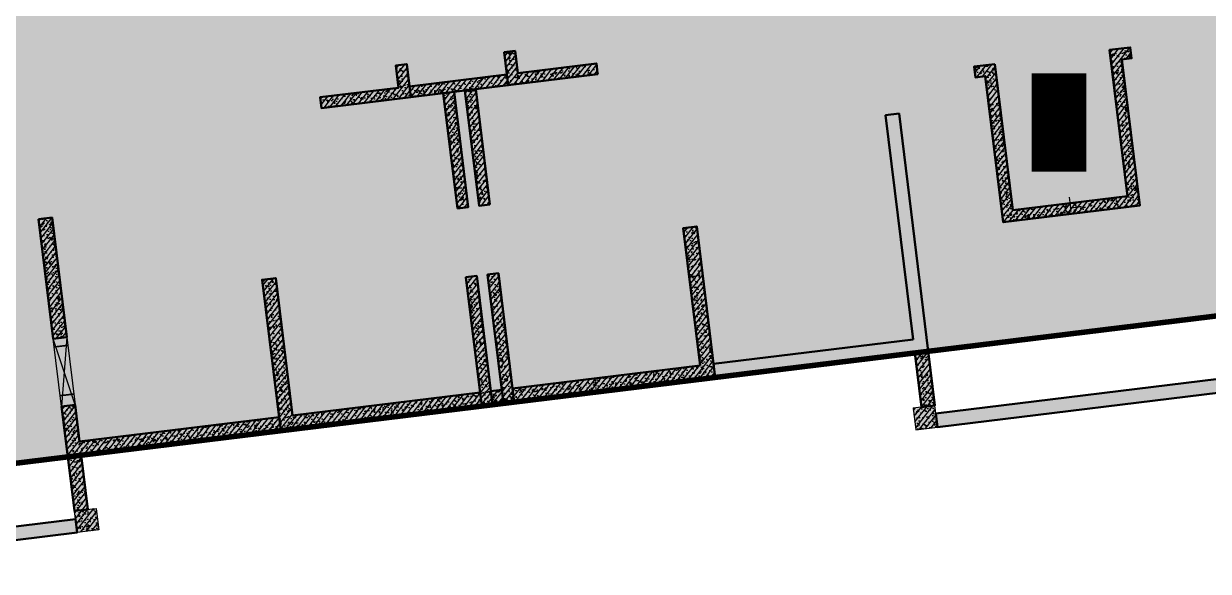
# Model space of a CAD drawing. Extents: x -1338203 to 1886333, y -530034 to 1031844.
# Drawn here: x 767094 to 788791, y -480498 to -470456 of the extents above; entities that cross this region are included whole.
import ezdxf

# ---------------------------------------------------------------- set-up
doc = ezdxf.new("R2010")
doc.units = 0
doc.header["$LTSCALE"] = 1000
doc.header["$MEASUREMENT"] = 0
for name, color, linetype in [('M09预留预埋-B2$0$0M-A-JGLD', 3, 'Continuous'), ('p-a-core', 1, 'Continuous'), ('S-09-墙柱B2_B1(QB)$0$0S-CC-LINE', 52, 'Continuous'), ('S-09-墙柱B2_B1(QB)$0$0S-CW-HATCH', 251, 'Continuous'), ('S-09-墙柱B2_B1(QB)$0$0S-CW-HATCH-UP', 251, 'Continuous'), ('S-09-墙柱B2_B1(QB)$0$0S-S-HOLE', 55, 'Continuous')]:
    doc.layers.add(name, color=color, linetype=linetype)
doc.layers.add('p-h-walkable', color=7, linetype='Continuous', lineweight=70, true_color=0xf0f0f0)
doc.layers.add('S-09-墙柱B2_B1(QB)$0$0S-CW-LINE', color=7, linetype='Continuous', lineweight=50)
doc.layers.add('S-09-墙柱B2_B1(QB)$0$AAD-A-MARK', color=6, linetype='Continuous', plot=False)
pattern_1 = [(52.000496, (-198786.27, -199872.16), (-59.101206, 46.174099), []), (57.000496, (-198786.27, -199872.16), (215.868353, 7.54016), [22.5, -247.5]), (2.000496, (-198786.27, -199872.16), (-68.817774, 218.902166), [18, -198]), (107.451896, (-198768.28, -199871.53), (147.050755, 226.44221), [19.122057, -210.342634]), (53.184696, (-198793.58, -199812.6), (323.837396, -10.263586), [33.75, -371.25]), (103.636096, (-198766.6, -199813.46), (242.69142, 324.2312), [28.68309, -315.5139]), (358.184696, (-198793.58, -199812.6), (242.69117, 324.23139), [27, -297]), (28.000496, (-198761.98, -199823.84), (192.458258, -98.060282), [22.5, -247.5]), (333.000496, (-198761.98, -199823.84), (45.936495, 224.819667), [18, -198]), (78.451896, (-198745.94, -199832.01), (238.39485, 126.7592), [19.122057, -210.342634]), (44.500496, (-198786.27, -199872.16), (-8.550963, 99.568254), [0, -195.6, 0, -201, 0, -198.75]), (14.500496, (-198786.27, -199872.16), (63.911489, 127.060135), [0, -114.6, 0, -191.1, 0, -75.75]), (334.500496, (-198852.67, -199880.314), (159.777535, 12.8023345), [0, -75, 0, -234, 0, -310.5]), (324.500496, (-198882.45, -199883.97), (169.991395, 51.13087), [0, -97.5, 0, -155.4, 0, -220.5])]

# ---------------------------------------------------------------- blocks, each defined once
blk = doc.blocks.new('M09预留预埋-B2')
at = {"layer": 'M09预留预埋-B2$0$0M-A-JGLD', "elevation": 2850000}
blk.add_lwpolyline([(3160, -260, 0, 0, 0), (3160, -1160, 30, 30, 0), (2910, -1160, 0, 0, 0), (2910, -260, 30, 30, 0), (3160, -260, 30, 30, 0)], format="xyseb", dxfattribs=at)
blk = doc.blocks.new('M001-预留预埋B2')
at = {"rotation": 7.001406278665004}
blk.add_blockref('M09预留预埋-B2', (-1632, -312870, 83050), dxfattribs=at)

msp = doc.modelspace()

# ---------------------------------------------------------------- hatches: boundary and pattern name
at = {"layer": 'p-h-walkable', "ltscale": 0.002}
h = msp.add_hatch(color=256, dxfattribs=at)
h.dxf.hatch_style = 1
h.paths.add_polyline_path([(728556.4, -320761.3), (728556.4, -348211.5), (746356.3, -348211.5), (750916.3, -338175), (842896.3, -338175), (843211.3, -349155), (839116.3, -349155), (839116.3, -377051.5), (864906.4, -377051.5), (864906.4, -390806.6), (875856.3, -395571.5), (875856.3, -404751.5), (834560.3, -404751.5), (839142.7, -442064.3), (869465.2, -438340.4), (871163.2, -452166.5), (873704.1, -451854.5), (877328.6, -464960.4), (761876, -479139.1), (761132.9, -468418.3), (764950.6, -465209), (763252.8, -451384.3), (799242.4, -446964.4), (793807.3, -404751.5), (750756.3, -404751.5), (751556.3, -388855), (648066.6, -388604.4), (648066.6, -380374.4), (641016.6, -380374.4), (641512.3, -365348.2), (660006.6, -364574.4), (660306.6, -340846.8), (656406.6, -340846.8), (656406.6, -336396.8), (656656.4, -340532.4), (656406.4, -332417.4), (712156.4, -332417.4), (712080.9, -320761.3)])
at = {"layer": 'S-09-墙柱B2_B1(QB)$0$0S-CW-HATCH'}
h = msp.add_hatch(color=256, dxfattribs=at)
h.dxf.hatch_style = 1
h.paths.add_polyline_path([(775970.4, -471584.6), (777608.1, -471383.5), (777605.6, -471363.6), (777583.7, -471185), (776144.5, -471361.7), (776094.5, -470954.7), (775896, -470979.1)])
h = msp.add_hatch(color=256, dxfattribs=at)
h.dxf.hatch_style = 1
h.paths.add_polyline_path([(784879.4, -471195.9), (784502.2, -471242.2), (784526.6, -471440.7), (784705.3, -471418.7), (785034.3, -474098.6), (787535.5, -473791.5), (787206.5, -471111.6), (787385.1, -471089.7), (787360.8, -470891.2), (786983.6, -470937.5), (787312.7, -473617.3), (785208.5, -473875.7)])
h = msp.add_hatch(color=256, dxfattribs=at)
h.dxf.hatch_style = 1
h.paths.add_polyline_path([(774183.8, -471804), (774109.4, -471198.5), (773910.9, -471222.9), (773960.9, -471629.8), (772521.7, -471806.5), (772546.1, -472005)])
h = msp.add_hatch(color=256, dxfattribs=at)
h.dxf.hatch_style = 1
h.paths.add_polyline_path([(774159.4, -471605.4), (775946, -471386.1), (775970.4, -471584.6), (774183.8, -471804)])
h = msp.add_hatch(color=256, dxfattribs=at)
h.dxf.hatch_style = 1
h.paths.add_polyline_path([(775634.4, -473771.8), (775374.8, -471657.7), (775176.3, -471682.1), (775435.9, -473796.2)])
h = msp.add_hatch(color=256, dxfattribs=at)
h.dxf.hatch_style = 1
h.paths.add_polyline_path([(775038.9, -473844.9), (774779.3, -471730.8), (774977.8, -471706.4), (775237.4, -473820.6)])
h = msp.add_hatch(color=256, dxfattribs=at)
h.dxf.hatch_style = 1
h.paths.add_polyline_path([(783383.7, -476245.8), (779731.2, -476694.3), (779761.6, -476942.4), (783662.3, -476463.5), (783127.3, -472106.2), (782879.1, -472136.7)])
h = msp.add_hatch(color=256, dxfattribs=at)
h.dxf.hatch_style = 1
h.paths.add_polyline_path([(767365.7, -474041.6), (767613.8, -474011.1), (767883.2, -476204.7), (767635, -476235.1)])
h = msp.add_hatch(color=256, dxfattribs=at)
h.dxf.hatch_style = 1
h.paths.add_polyline_path([(779483, -476724.8), (776048.8, -477146.5), (776079.3, -477394.6), (779761.6, -476942.4), (779421.6, -474173.2), (779173.4, -474203.7)])
h = msp.add_hatch(color=256, dxfattribs=at)
h.dxf.hatch_style = 1
h.paths.add_polyline_path([(772019.1, -477641.3), (775453.3, -477219.6), (775483.8, -477467.7), (771801.4, -477919.9), (771461.4, -475150.7), (771709.5, -475120.2)])
h = msp.add_hatch(color=256, dxfattribs=at)
h.dxf.hatch_style = 1
h.paths.add_polyline_path([(775483.8, -477467.7), (775193.7, -475105.5), (775392.2, -475081.1), (775682.3, -477443.4)])
h = msp.add_hatch(color=256, dxfattribs=at)
h.dxf.hatch_style = 1
h.paths.add_polyline_path([(776079.3, -477394.6), (775789.2, -475032.4), (775590.7, -475056.7), (775880.8, -477419)])
h = msp.add_hatch(color=256, dxfattribs=at)
h.dxf.hatch_style = 1
h.paths.add_polyline_path([(783536.1, -477486.5), (783784.2, -477456), (783662.3, -476463.5), (783414.2, -476493.9)])
h = msp.add_hatch(color=256, dxfattribs=at)
h.dxf.hatch_style = 1
h.paths.add_polyline_path([(783833, -477853), (789609.6, -477143.7), (789579.1, -476895.6), (783802.5, -477604.9)])
h = msp.add_hatch(color=256, dxfattribs=at)
h.dxf.hatch_style = 1
h.paths.add_polyline_path([(775682.3, -477443.4), (775880.8, -477419), (775850.3, -477170.8), (775651.8, -477195.2)])
h = msp.add_hatch(color=256, dxfattribs=at)
h.dxf.hatch_style = 1
h.paths.add_polyline_path([(768118.4, -478120.3), (768035.5, -477445.3), (767787.4, -477475.8), (767900.7, -478398.9), (771801.4, -477919.9), (771770.9, -477671.8)])
h = msp.add_hatch(color=256, dxfattribs=at)
h.dxf.hatch_style = 1
h.paths.add_polyline_path([(783784.2, -477456), (783387.2, -477504.8), (783435.9, -477901.8), (783833, -477853)])
h = msp.add_hatch(color=256, dxfattribs=at)
h.dxf.hatch_style = 1
h.paths.add_polyline_path([(768270.7, -479361), (768022.6, -479391.4), (767900.7, -478398.9), (768148.8, -478368.4)])
h = msp.add_hatch(color=256, dxfattribs=at)
h.dxf.hatch_style = 1
h.paths.add_polyline_path([(768022.6, -479391.4), (768419.6, -479342.7), (768468.4, -479739.7), (768071.3, -479788.4)])
h = msp.add_hatch(color=256, dxfattribs=at)
h.dxf.hatch_style = 1
h.paths.add_polyline_path([(762294.7, -480497.8), (768071.3, -479788.4), (768040.9, -479540.3), (762264.3, -480249.6)])
at = {"layer": 'S-09-墙柱B2_B1(QB)$0$0S-CW-HATCH-UP'}
h = msp.add_hatch(dxfattribs=at)
h.set_pattern_fill('钢筋混凝土', color=256, scale=30, angle=7.0005)
h.set_pattern_definition(pattern_1)
h.paths.add_polyline_path([(775970.4, -471584.6), (777608.1, -471383.5), (777605.6, -471363.6), (777583.7, -471185), (776144.5, -471361.7), (776094.5, -470954.7), (775896, -470979.1)])
h = msp.add_hatch(dxfattribs=at)
h.set_pattern_fill('钢筋混凝土', color=256, scale=30, angle=7.0005)
h.set_pattern_definition(pattern_1)
h.paths.add_polyline_path([(784879.4, -471195.9), (784502.2, -471242.2), (784526.6, -471440.7), (784705.3, -471418.7), (785034.3, -474098.6), (787535.5, -473791.5), (787206.5, -471111.6), (787385.1, -471089.7), (787360.8, -470891.2), (786983.6, -470937.5), (787312.7, -473617.3), (785208.5, -473875.7)])
h = msp.add_hatch(dxfattribs=at)
h.set_pattern_fill('钢筋混凝土', color=256, scale=30, angle=7.0005)
h.set_pattern_definition(pattern_1)
h.paths.add_polyline_path([(774183.8, -471804), (774109.4, -471198.5), (773910.9, -471222.9), (773960.9, -471629.8), (772521.7, -471806.5), (772546.1, -472005)])
h = msp.add_hatch(dxfattribs=at)
h.set_pattern_fill('钢筋混凝土', color=256, scale=30, angle=7.0005)
h.set_pattern_definition([(52.0004959, (-4649245.15, -384508.63), (-59.1012062, 46.1740991), []), (57.000496, (-4649245.15, -384508.63), (215.8683534, 7.5401595), [22.5, -247.5]), (2.000496, (-4649245.15, -384508.63), (-68.817774, 218.9021665), [18, -198]), (107.451896, (-4649227.16, -384508), (147.050755, 226.4422095), [19.122057, -210.342634]), (53.184696, (-4649252.46, -384449.08), (323.837396, -10.263586), [33.75, -371.25]), (103.636096, (-4649225.48, -384449.94), (242.691424, 324.231203), [28.683086, -315.5139]), (358.184696, (-4649252.46, -384449.08), (242.69117, 324.231392), [27, -297]), (28.000496, (-4649220.86, -384460.31), (192.458258, -98.0602823), [22.5, -247.5]), (333.000496, (-4649220.86, -384460.31), (45.936495, 224.8196675), [18, -198]), (78.451896, (-4649204.82, -384468.48), (238.39485, 126.759198), [19.122057, -210.342634]), (44.5004959, (-4649245.15, -384508.63), (-8.5509631, 99.5682541), [0, -195.6, 0, -201, 0, -198.75]), (14.500496, (-4649245.15, -384508.63), (63.9114885, 127.0601347), [0, -114.6, 0, -191.1, 0, -75.75]), (334.5004959, (-4649311.55, -384516.79), (159.7775348, 12.8023345), [0, -75, 0, -234, 0, -310.5]), (324.500496, (-4649341.33, -384520.44), (169.9913954, 51.1308704), [0, -97.5, 0, -155.4, 0, -220.5])])
h.paths.add_polyline_path([(774159.4, -471605.4), (775946, -471386.1), (775970.4, -471584.6), (774183.8, -471804)])
h = msp.add_hatch(dxfattribs=at)
h.set_pattern_fill('钢筋混凝土', color=256, scale=30, angle=7.0005)
h.set_pattern_definition(pattern_1)
h.paths.add_polyline_path([(775634.4, -473771.8), (775374.8, -471657.7), (775176.3, -471682.1), (775435.9, -473796.2)])
h = msp.add_hatch(dxfattribs=at)
h.set_pattern_fill('钢筋混凝土', color=256, scale=30, angle=7.0005)
h.set_pattern_definition(pattern_1)
h.paths.add_polyline_path([(775038.9, -473844.9), (774779.3, -471730.8), (774977.8, -471706.4), (775237.4, -473820.6)])
h = msp.add_hatch(dxfattribs=at)
h.set_pattern_fill('钢筋混凝土', color=256, scale=30, angle=7.0005)
h.set_pattern_definition(pattern_1)
h.paths.add_polyline_path([(783383.7, -476245.8), (779731.2, -476694.3), (779761.6, -476942.4), (783662.3, -476463.5), (783127.3, -472106.2), (782879.1, -472136.7)])
h = msp.add_hatch(dxfattribs=at)
h.set_pattern_fill('钢筋混凝土', color=256, scale=30, angle=7.0005)
h.set_pattern_definition([(52.0005, (764733.305, -476480.62), (-59.1012, 46.1741), []), (57.0005, (764733.3, -476480.62), (215.868, 7.54), [22.5, -247.5]), (2.0005, (764733.3, -476480.62), (-68.818, 218.902), [18, -198]), (107.452, (764751.3, -476480), (147.051, 226.442), [19.122, -210.343]), (53.185, (764726, -476421.07), (323.837, -10.264), [33.75, -371.25]), (103.636, (764752.98, -476421.92), (242.691, 324.23), [28.683, -315.514]), (358.185, (764726, -476421.07), (242.69, 324.231), [27, -297]), (28.0005, (764757.6, -476432.3), (192.458, -98.06), [22.5, -247.5]), (333.0005, (764757.6, -476432.3), (45.936, 224.82), [18, -198]), (78.452, (764773.63, -476440.47), (238.395, 126.759), [19.122, -210.343]), (44.5005, (764733.305, -476480.62), (-8.551, 99.5683), [0, -195.6, 0, -201, 0, -198.75]), (14.5005, (764733.3, -476480.62), (63.9115, 127.06), [0, -114.6, 0, -191.1, 0, -75.75]), (334.5005, (764666.9, -476488.77), (159.7775, 12.8023), [0, -75, 0, -234, 0, -310.5]), (324.5005, (764637.13, -476492.43), (169.9914, 51.131), [0, -97.5, 0, -155.4, 0, -220.5])])
h.paths.add_polyline_path([(767365.7, -474041.6), (767613.8, -474011.1), (767883.2, -476204.7), (767635, -476235.1)])
h = msp.add_hatch(dxfattribs=at)
h.set_pattern_fill('钢筋混凝土', color=256, scale=30, angle=7.0005)
h.set_pattern_definition(pattern_1)
h.paths.add_polyline_path([(779483, -476724.8), (776048.8, -477146.5), (776079.3, -477394.6), (779761.6, -476942.4), (779421.6, -474173.2), (779173.4, -474203.7)])
h = msp.add_hatch(dxfattribs=at)
h.set_pattern_fill('钢筋混凝土', color=256, scale=30, angle=7.0005)
h.set_pattern_definition(pattern_1)
h.paths.add_polyline_path([(772019.1, -477641.3), (775453.3, -477219.6), (775483.8, -477467.7), (771801.4, -477919.9), (771461.4, -475150.7), (771709.5, -475120.2)])
h = msp.add_hatch(dxfattribs=at)
h.set_pattern_fill('钢筋混凝土', color=256, scale=30, angle=7.0005)
h.set_pattern_definition(pattern_1)
h.paths.add_polyline_path([(775483.8, -477467.7), (775193.7, -475105.5), (775392.2, -475081.1), (775682.3, -477443.4)])
h = msp.add_hatch(dxfattribs=at)
h.set_pattern_fill('钢筋混凝土', color=256, scale=30, angle=7.0005)
h.set_pattern_definition(pattern_1)
h.paths.add_polyline_path([(776079.3, -477394.6), (775789.2, -475032.4), (775590.7, -475056.7), (775880.8, -477419)])
h = msp.add_hatch(dxfattribs=at)
h.set_pattern_fill('钢筋混凝土', color=256, scale=30, angle=7.0005)
h.set_pattern_definition(pattern_1)
h.paths.add_polyline_path([(783536.1, -477486.5), (783784.2, -477456), (783662.3, -476463.5), (783414.2, -476493.9)])
h = msp.add_hatch(dxfattribs=at)
h.set_pattern_fill('钢筋混凝土', color=256, scale=30, angle=7.0005)
h.set_pattern_definition(pattern_1)
h.paths.add_polyline_path([(783833, -477853), (789609.6, -477143.7), (789579.1, -476895.6), (783802.5, -477604.9)])
h = msp.add_hatch(dxfattribs=at)
h.set_pattern_fill('钢筋混凝土', color=256, scale=30, angle=7.0005)
h.set_pattern_definition(pattern_1)
h.paths.add_polyline_path([(775682.3, -477443.4), (775880.8, -477419), (775850.3, -477170.8), (775651.8, -477195.2)])
h = msp.add_hatch(dxfattribs=at)
h.set_pattern_fill('钢筋混凝土', color=256, scale=30, angle=7.0005)
h.set_pattern_definition(pattern_1)
h.paths.add_polyline_path([(768118.4, -478120.3), (768035.5, -477445.3), (767787.4, -477475.8), (767900.7, -478398.9), (771801.4, -477919.9), (771770.9, -477671.8)])
h = msp.add_hatch(dxfattribs=at)
h.set_pattern_fill('钢筋混凝土', color=256, scale=30, angle=7.0005)
h.set_pattern_definition(pattern_1)
h.paths.add_polyline_path([(783784.2, -477456), (783387.2, -477504.8), (783435.9, -477901.8), (783833, -477853)])
h = msp.add_hatch(dxfattribs=at)
h.set_pattern_fill('钢筋混凝土', color=256, scale=30, angle=7.0005)
h.set_pattern_definition(pattern_1)
h.paths.add_polyline_path([(768270.7, -479361), (768022.6, -479391.4), (767900.7, -478398.9), (768148.8, -478368.4)])
h = msp.add_hatch(dxfattribs=at)
h.set_pattern_fill('钢筋混凝土', color=256, scale=30, angle=7.0005)
h.set_pattern_definition(pattern_1)
h.paths.add_polyline_path([(768022.6, -479391.4), (768419.6, -479342.7), (768468.4, -479739.7), (768071.3, -479788.4)])
h = msp.add_hatch(dxfattribs=at)
h.set_pattern_fill('钢筋混凝土', color=256, scale=30, angle=7.0005)
h.set_pattern_definition(pattern_1)
h.paths.add_polyline_path([(762294.7, -480497.8), (768071.3, -479788.4), (768040.9, -479540.3), (762264.3, -480249.6)])

# ---------------------------------------------------------------- linework, layer by layer
at = {"layer": 'p-a-core', "ltscale": 0.002, "const_width": 1000, "elevation": 0}
msp.add_lwpolyline([(786057.1, -471368.6), (786057.1, -473168.6)], dxfattribs=at)
at = {"layer": 'p-h-walkable', "ltscale": 0.002, "const_width": 100, "elevation": -83050}
msp.add_lwpolyline([(864906.4, -377051.5), (864906.4, -390806.6), (875856.3, -395571.5), (875856.3, -404751.5), (834560.3, -404751.5), (839142.7, -442064.3), (869465.2, -438340.4), (871163.2, -452166.5), (873704.1, -451854.5), (877328.6, -464960.4), (761876, -479139.1), (761132.9, -468418.3), (764950.6, -465209), (763252.8, -451384.3), (799242.4, -446964.4), (793807.3, -404751.5), (750756.3, -404751.5), (751556.3, -388855), (648066.6, -388604.4)], dxfattribs=at)
at = {"layer": 'S-09-墙柱B2_B1(QB)$0$0S-CC-LINE', "elevation": 0}
for points in [[(783784.2, -477456), (783387.2, -477504.8), (783435.9, -477901.8), (783833, -477853)], [(768022.6, -479391.4), (768419.6, -479342.7), (768468.4, -479739.7), (768071.3, -479788.4)]]:
    msp.add_lwpolyline(points, close=True, dxfattribs=at)
at = {"layer": 'S-09-墙柱B2_B1(QB)$0$0S-CW-LINE', "elevation": 0}
for points in [[(775970.4, -471584.6), (777608.1, -471383.5), (777605.6, -471363.6), (777605.6, -471363.6), (777583.7, -471185), (776144.5, -471361.7), (776094.5, -470954.7), (775896, -470979.1)], [(784879.4, -471195.9), (784502.2, -471242.2), (784526.6, -471440.7), (784705.3, -471418.7), (785034.3, -474098.6), (787535.5, -473791.5), (787206.5, -471111.6), (787385.1, -471089.7), (787360.8, -470891.2), (786983.6, -470937.5), (787312.7, -473617.3), (785208.5, -473875.7)], [(774159.4, -471605.4), (775946, -471386.1), (775970.4, -471584.6), (774183.8, -471804)], [(775634.4, -473771.8), (775374.8, -471657.7), (775176.3, -471682.1), (775435.9, -473796.2)], [(775038.9, -473844.9), (774779.3, -471730.8), (774977.8, -471706.4), (775237.4, -473820.6)], [(783383.7, -476245.8), (779731.2, -476694.3), (779761.6, -476942.4), (783662.3, -476463.5), (783127.3, -472106.2), (782879.1, -472136.7)], [(767365.7, -474041.6), (767613.8, -474011.1), (767883.2, -476204.7), (767635, -476235.1)], [(779483, -476724.8), (776048.8, -477146.5), (776079.3, -477394.6), (779761.6, -476942.4), (779421.6, -474173.2), (779173.4, -474203.7)], [(772019.1, -477641.3), (775453.3, -477219.6), (775483.8, -477467.7), (771801.4, -477919.9), (771461.4, -475150.7), (771709.5, -475120.2)], [(775483.8, -477467.7), (775193.7, -475105.5), (775392.2, -475081.1), (775682.3, -477443.4)], [(776079.3, -477394.6), (775789.2, -475032.4), (775590.7, -475056.7), (775880.8, -477419)], [(783536.1, -477486.5), (783784.2, -477456), (783662.3, -476463.5), (783414.2, -476493.9)], [(783833, -477853), (789609.6, -477143.7), (789579.1, -476895.6), (783802.5, -477604.9)], [(775682.3, -477443.4), (775880.8, -477419), (775850.3, -477170.8), (775651.8, -477195.2)], [(768118.4, -478120.3), (771770.9, -477671.8), (771801.4, -477919.9), (767900.7, -478398.9), (767787.4, -477475.8), (768035.5, -477445.3)], [(768270.7, -479361), (768022.6, -479391.4), (767900.7, -478398.9), (768148.8, -478368.4)], [(762294.7, -480497.8), (768071.3, -479788.4), (768040.9, -479540.3), (762264.3, -480249.6)]]:
    msp.add_lwpolyline(points, close=True, dxfattribs=at)
at = {"layer": 'S-09-墙柱B2_B1(QB)$0$0S-CW-LINE', "elevation": 0, "flags": 128}
msp.add_lwpolyline([(774183.8, -471804), (774109.4, -471198.5), (773910.9, -471222.9), (773960.9, -471629.8), (772521.7, -471806.5), (772546.1, -472005)], close=True, dxfattribs=at)
at = {"layer": 'S-09-墙柱B2_B1(QB)$0$0S-S-HOLE', "elevation": 0}
msp.add_lwpolyline([(767635, -476235.1), (767883.2, -476204.7), (768035.5, -477445.3), (767787.4, -477475.8)], close=True, dxfattribs=at)
for points in [[(768035.5, -477445.3), (767635, -476235.1)], [(767883.2, -476204.7), (767787.4, -477475.8)]]:
    msp.add_lwpolyline(points, dxfattribs=at)
at = {"layer": 'S-09-墙柱B2_B1(QB)$0$AAD-A-MARK'}
for q in [(786247.2, -473637.4), (786247.2, -473637.4), (786247.2, -473637.4), (786247.2, -473637.4), (786247.2, -473637.4), (786247.2, -473637.4), (786247.2, -473637.4), (786470, -473811.5), (786470, -473811.5), (786470, -473811.5), (786470, -473811.5), (786470, -473811.5), (786470, -473811.5), (786470, -473811.5)]:
    msp.add_line((786271.5, -473835.9), q, dxfattribs=at)
msp.add_circle((786271.5, -473835.9), 100, dxfattribs=at)
msp.add_circle((786271.5, -473835.9), 100, dxfattribs=at)
msp.add_circle((786271.5, -473835.9), 100, dxfattribs=at)
msp.add_circle((786271.5, -473835.9), 100, dxfattribs=at)
msp.add_circle((786271.5, -473835.9), 100, dxfattribs=at)
msp.add_circle((786271.5, -473835.9), 100, dxfattribs=at)
msp.add_circle((786271.5, -473835.9), 100, dxfattribs=at)

# ---------------------------------------------------------------- block references
at = {"color": 0, "ltscale": 0.002}
msp.add_blockref('M001-预留预埋B2', (766365.4, -163610.9), dxfattribs=at)
at = {"ltscale": 0.002}
msp.add_blockref('M001-预留预埋B2', (766365.4, -163610.9), dxfattribs=at)

doc.saveas('drawing.dxf')
